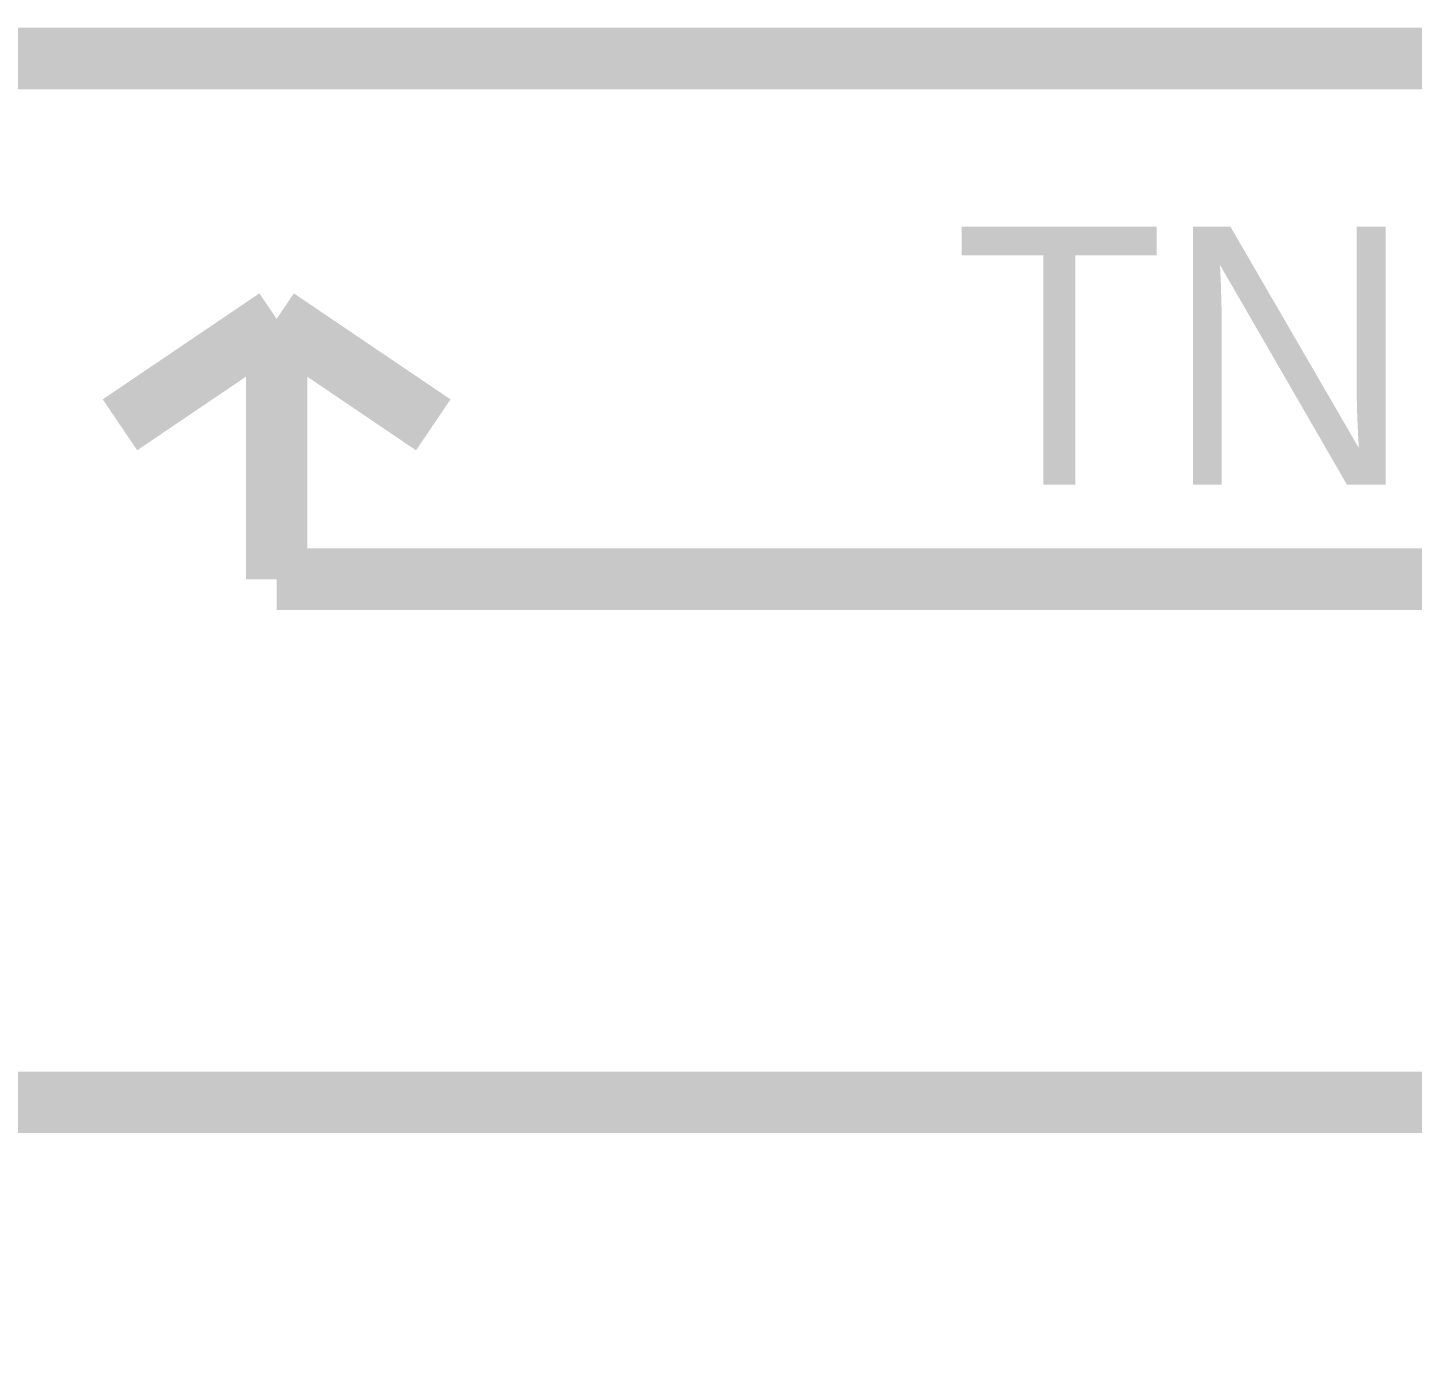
# Model space of a CAD drawing. Header units: inches. Extents: x 0 to 432, y 0 to 280.
# Drawn here: x 66.1 to 72.85, y 59.66 to 66.19 of the extents above; entities that cross this region are included whole.
import ezdxf

# ---------------------------------------------------------------- set-up
doc = ezdxf.new("R2010")
doc.units = ezdxf.units.IN
doc.layers.add('Sheet', color=255, linetype='Continuous')

msp = doc.modelspace()

# ---------------------------------------------------------------- linework, layer by layer
at = {"layer": 'Sheet'}
for points in [[(62.7462, 66.0431, 0.2997, 0.2997, 0), (68.5862, 66.0431, 0.2997, 0.2997, 0)], [(68.5862, 66.0431, 0.2997, 0.2997, 0), (73.6625, 66.0431, 0.2997, 0.2997, 0)], [(67.3171, 64.7741, 0.2997, 0.2997, 0), (66.5534, 64.2575, 0.2997, 0.2997, 0)], [(67.3171, 63.5051, 0.2997, 0.2997, 0), (67.3171, 64.7741, 0.2997, 0.2997, 0)], [(67.3171, 64.7741, 0.2997, 0.2997, 0), (68.0808, 64.2575, 0.2997, 0.2997, 0)], [(67.3171, 63.5051, 0.2997, 0.2997, 0), (68.5862, 63.5051, 0.2997, 0.2997, 0)], [(68.5862, 63.5051, 0.2997, 0.2997, 0), (73.6625, 63.5051, 0.2997, 0.2997, 0)], [(71.1244, 60.9559, 0.2997, 0.2997, 0), (57.1533, 60.9559, 0.2997, 0.2997, 0)], [(71.1244, 60.9559, 0.2997, 0.2997, 0), (76.2007, 60.9559, 0.2997, 0.2997, 0), (76.2007, 55.88, 0.2997, 0.2997, 0)]]:
    msp.add_lwpolyline(points, format="xyseb", dxfattribs=at)

# ---------------------------------------------------------------- texts
msp.add_text('TN', height=1.25775, dxfattribs=at).set_placement((70.619, 63.9655))

doc.saveas('drawing.dxf')
